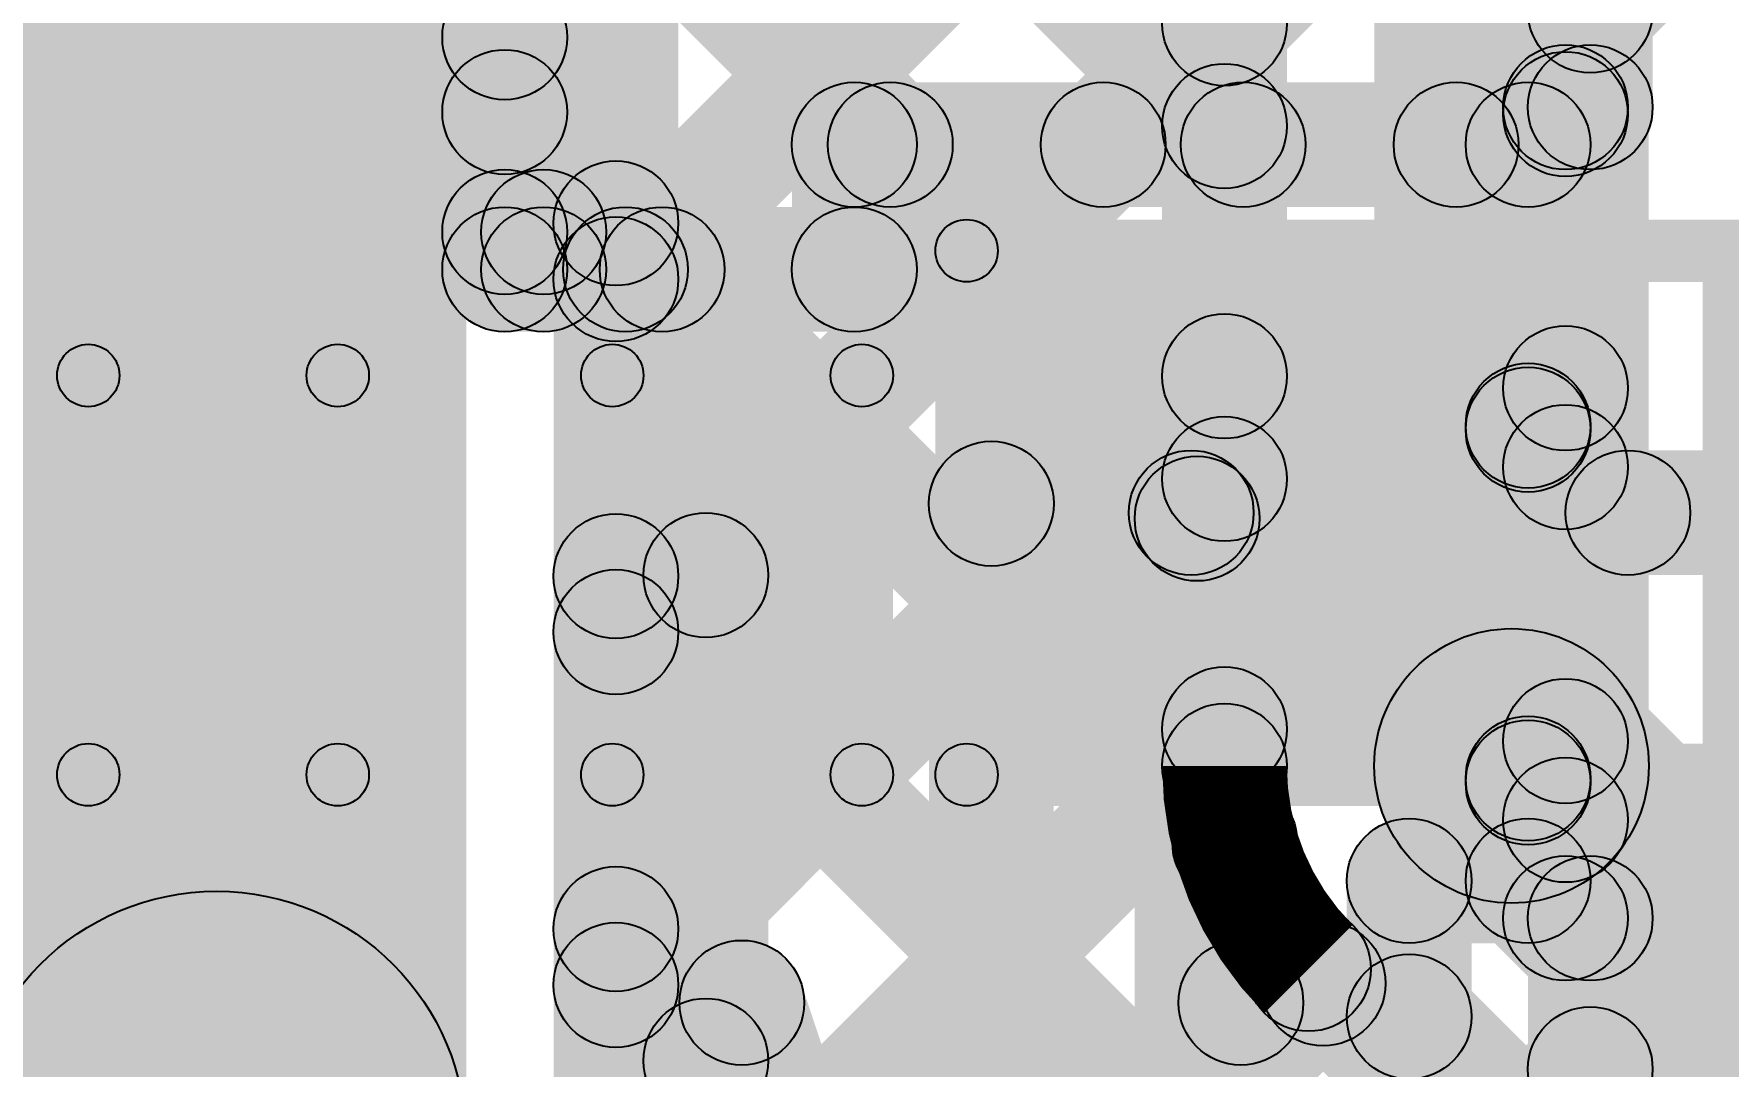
# Model space of a CAD drawing. Header units: millimetres. Extents: x -0.22 to 4.11, y -0.25 to 2.01.
# Drawn here: x 1.6348 to 1.7706, y 0.7568 to 0.8395 of the extents above; entities that cross this region are included whole.
import ezdxf

# ---------------------------------------------------------------- set-up
doc = ezdxf.new("R2010")
doc.units = ezdxf.units.MM
doc.header["$MEASUREMENT"] = 0
for name, color, linetype in [('BottomLayer', 5, 'Continuous'), ('BottomOverlay', 54, 'Continuous'), ('BottomPaste', 16, 'Continuous'), ('BottomSolder', 6, 'Continuous'), ('Mechanical1', 6, 'Continuous'), ('TopLayer', 1, 'Continuous')]:
    doc.layers.add(name, color=color, linetype=linetype)

# ---------------------------------------------------------------- blocks, each defined once
blk = doc.blocks.new('R__0603_B_6')
at = {"layer": 'BottomLayer'}
for points in [[(-0.045, -0.0175), (-0.045, 0.0175), (-0.015, 0.0175), (-0.015, -0.0175)], [(0.015, -0.0175), (0.015, 0.0175), (0.045, 0.0175), (0.045, -0.0175)]]:
    blk.add_hatch(color=5, dxfattribs=at).paths.add_polyline_path(points)
at = {"layer": 'BottomOverlay'}
h = blk.add_hatch(color=54, dxfattribs=at)
edge = h.paths.add_edge_path()
edge.add_arc((-0.048, 0.021), 0.0025, 0, 360)
h = blk.add_hatch(color=54, dxfattribs=at)
edge = h.paths.add_edge_path()
edge.add_arc((-0.048, 0.021), 0.0025, 0, 360)
for points in [[(0.048, 0.0235), (0.048, 0.0185), (-0.048, 0.0185), (-0.048, 0.0235)], [(-0.0505, 0.021), (-0.0455, 0.021), (-0.0455, -0.021), (-0.0505, -0.021)], [(0.0455, 0.021), (0.0505, 0.021), (0.0505, -0.021), (0.0455, -0.021)], [(0.048, -0.0185), (0.048, -0.0235), (-0.048, -0.0235), (-0.048, -0.0185)]]:
    blk.add_hatch(color=54, dxfattribs=at).paths.add_polyline_path(points)
h = blk.add_hatch(color=54, dxfattribs=at)
edge = h.paths.add_edge_path()
edge.add_arc((0.048, 0.021), 0.0025, 0, 360)
h = blk.add_hatch(color=54, dxfattribs=at)
edge = h.paths.add_edge_path()
edge.add_arc((0.048, 0.021), 0.0025, 0, 360)
h = blk.add_hatch(color=54, dxfattribs=at)
edge = h.paths.add_edge_path()
edge.add_arc((-0.048, -0.021), 0.0025, 0, 360)
h = blk.add_hatch(color=54, dxfattribs=at)
edge = h.paths.add_edge_path()
edge.add_arc((-0.048, -0.021), 0.0025, 0, 360)
h = blk.add_hatch(color=54, dxfattribs=at)
edge = h.paths.add_edge_path()
edge.add_arc((0.048, -0.021), 0.0025, 0, 360)
h = blk.add_hatch(color=54, dxfattribs=at)
edge = h.paths.add_edge_path()
edge.add_arc((0.048, -0.021), 0.0025, 0, 360)
at = {"layer": 'BottomPaste'}
for points in [[(-0.045, -0.0175), (-0.045, 0.0175), (-0.015, 0.0175), (-0.015, -0.0175)], [(0.015, -0.0175), (0.015, 0.0175), (0.045, 0.0175), (0.045, -0.0175)]]:
    blk.add_hatch(color=16, dxfattribs=at).paths.add_polyline_path(points)
at = {"layer": 'BottomSolder'}
for points in [[(-0.049, -0.0215), (-0.049, 0.0215), (-0.011, 0.0215), (-0.011, -0.0215)], [(0.011, -0.0215), (0.011, 0.0215), (0.049, 0.0215), (0.049, -0.0215)]]:
    blk.add_hatch(color=6, dxfattribs=at).paths.add_polyline_path(points)
at = {"layer": 'BottomOverlay'}
for centre in [(-0.048, 0.021), (-0.048, 0.021), (0.048, 0.021), (0.048, 0.021), (-0.048, -0.021), (-0.048, -0.021), (0.048, -0.021), (0.048, -0.021)]:
    blk.add_circle(centre, 0.0025, dxfattribs=at)
blk = doc.blocks.new('C___0402_B_13')
at = {"layer": 'BottomLayer'}
for points in [[(-0.0095, 0.0125), (-0.0095, -0.0125), (-0.0275, -0.0125), (-0.0275, 0.0125)], [(0.0275, 0.0125), (0.0275, -0.0125), (0.0095, -0.0125), (0.0095, 0.0125)]]:
    blk.add_hatch(color=5, dxfattribs=at).paths.add_polyline_path(points)
at = {"layer": 'BottomOverlay'}
h = blk.add_hatch(color=54, dxfattribs=at)
edge = h.paths.add_edge_path()
edge.add_arc((-0.031, 0.016), 0.0025, 0, 360)
h = blk.add_hatch(color=54, dxfattribs=at)
edge = h.paths.add_edge_path()
edge.add_arc((-0.031, 0.016), 0.0025, 0, 360)
for points in [[(-0.011, 0.0185), (-0.011, 0.0135), (-0.031, 0.0135), (-0.031, 0.0185)], [(0.031, 0.0185), (0.031, 0.0135), (0.011, 0.0135), (0.011, 0.0185)], [(-0.0335, 0.016), (-0.0285, 0.016), (-0.0285, -0.016), (-0.0335, -0.016)], [(0.0285, 0.016), (0.0335, 0.016), (0.0335, -0.016), (0.0285, -0.016)], [(-0.011, -0.0135), (-0.011, -0.0185), (-0.031, -0.0185), (-0.031, -0.0135)], [(0.031, -0.0135), (0.031, -0.0185), (0.011, -0.0185), (0.011, -0.0135)]]:
    blk.add_hatch(color=54, dxfattribs=at).paths.add_polyline_path(points)
h = blk.add_hatch(color=54, dxfattribs=at)
edge = h.paths.add_edge_path()
edge.add_arc((-0.011, 0.016), 0.0025, 0, 360)
h = blk.add_hatch(color=54, dxfattribs=at)
edge = h.paths.add_edge_path()
edge.add_arc((0.011, 0.016), 0.0025, 0, 360)
h = blk.add_hatch(color=54, dxfattribs=at)
edge = h.paths.add_edge_path()
edge.add_arc((0.031, 0.016), 0.0025, 0, 360)
h = blk.add_hatch(color=54, dxfattribs=at)
edge = h.paths.add_edge_path()
edge.add_arc((0.031, 0.016), 0.0025, 0, 360)
h = blk.add_hatch(color=54, dxfattribs=at)
edge = h.paths.add_edge_path()
edge.add_arc((-0.031, -0.016), 0.0025, 0, 360)
h = blk.add_hatch(color=54, dxfattribs=at)
edge = h.paths.add_edge_path()
edge.add_arc((-0.031, -0.016), 0.0025, 0, 360)
h = blk.add_hatch(color=54, dxfattribs=at)
edge = h.paths.add_edge_path()
edge.add_arc((-0.011, -0.016), 0.0025, 0, 360)
h = blk.add_hatch(color=54, dxfattribs=at)
edge = h.paths.add_edge_path()
edge.add_arc((0.011, -0.016), 0.0025, 0, 360)
h = blk.add_hatch(color=54, dxfattribs=at)
edge = h.paths.add_edge_path()
edge.add_arc((0.031, -0.016), 0.0025, 0, 360)
h = blk.add_hatch(color=54, dxfattribs=at)
edge = h.paths.add_edge_path()
edge.add_arc((0.031, -0.016), 0.0025, 0, 360)
at = {"layer": 'BottomPaste'}
for points in [[(-0.0095, 0.0125), (-0.0095, -0.0125), (-0.0275, -0.0125), (-0.0275, 0.0125)], [(0.0275, 0.0125), (0.0275, -0.0125), (0.0095, -0.0125), (0.0095, 0.0125)]]:
    blk.add_hatch(color=16, dxfattribs=at).paths.add_polyline_path(points)
at = {"layer": 'BottomSolder'}
for points in [[(-0.00714, 0.01486), (-0.00714, -0.01486), (-0.02986, -0.01486), (-0.02986, 0.01486)], [(0.02986, 0.01486), (0.02986, -0.01486), (0.00714, -0.01486), (0.00714, 0.01486)]]:
    blk.add_hatch(color=6, dxfattribs=at).paths.add_polyline_path(points)
at = {"layer": 'BottomOverlay'}
for centre in [(-0.031, 0.016), (-0.031, 0.016), (-0.011, 0.016), (0.011, 0.016), (0.031, 0.016), (0.031, 0.016), (-0.031, -0.016), (-0.031, -0.016), (-0.011, -0.016), (0.011, -0.016), (0.031, -0.016), (0.031, -0.016)]:
    blk.add_circle(centre, 0.0025, dxfattribs=at)

msp = doc.modelspace()

# ---------------------------------------------------------------- hatches: boundary and pattern name
at = {"layer": 'BottomLayer'}
for points in [[(1.67607, 0.8357), (1.669, 0.84277), (1.92668, 1.10045), (1.93375, 1.09338)], [(1.67607, 0.8357), (1.669, 0.84277), (1.92668, 1.10045), (1.93375, 1.09338)], [(1.68575, 0.81709), (1.67868, 0.82416), (1.92668, 1.07217), (1.93375, 1.0651)], [(1.68575, 0.81709), (1.67868, 0.82416), (1.92668, 1.07217), (1.93375, 1.0651)], [(1.72403, 0.82709), (1.71696, 0.83416), (1.92668, 1.04389), (1.93375, 1.03681)], [(1.72403, 0.82709), (1.71696, 0.83416), (1.92668, 1.04389), (1.93375, 1.03681)], [(1.57268, 1.01087), (1.57975, 1.01794), (1.76108, 0.83661), (1.75401, 0.82954)], [(1.57268, 1.01087), (1.57975, 1.01794), (1.76108, 0.83661), (1.75401, 0.82954)], [(1.567, 0.98827), (1.57407, 0.99534), (1.73525, 0.83416), (1.72818, 0.82709)], [(1.567, 0.98827), (1.57407, 0.99534), (1.73525, 0.83416), (1.72818, 0.82709)], [(1.55289, 0.97409), (1.55996, 0.98116), (1.70696, 0.83416), (1.69989, 0.82709)], [(1.55289, 0.97409), (1.55996, 0.98116), (1.70696, 0.83416), (1.69989, 0.82709)], [(1.67753, 0.82363), (1.66753, 0.82363), (1.66753, 0.84883), (1.67753, 0.84883)], [(1.67753, 0.82363), (1.66753, 0.82363), (1.66753, 0.84883), (1.67753, 0.84883)], [(1.76307, 0.83784), (1.756, 0.84492), (1.7603, 0.84921), (1.76737, 0.84214)], [(1.76307, 0.83784), (1.756, 0.84492), (1.7603, 0.84921), (1.76737, 0.84214)], [(1.75232, 0.82709), (1.74524, 0.83416), (1.756, 0.84492), (1.76307, 0.83784)], [(1.75232, 0.82709), (1.74524, 0.83416), (1.756, 0.84492), (1.76307, 0.83784)], [(1.76453, 0.83363), (1.75453, 0.83363), (1.75453, 0.84568), (1.76453, 0.84568)], [(1.76453, 0.83363), (1.75453, 0.83363), (1.75453, 0.84568), (1.76453, 0.84568)], [(1.46753, 0.78289), (1.66053, 0.78289), (1.66053, 0.83683), (1.46753, 0.83683)], [(1.669, 0.8297), (1.67607, 0.83677), (1.68868, 0.82416), (1.68161, 0.81709)], [(1.669, 0.8297), (1.67607, 0.83677), (1.68868, 0.82416), (1.68161, 0.81709)], [(1.70055, 0.82563), (1.70055, 0.83563), (1.75455, 0.83563), (1.75455, 0.82563)], [(1.70055, 0.82563), (1.70055, 0.83563), (1.75455, 0.83563), (1.75455, 0.82563)], [(1.76255, 0.76863), (1.75255, 0.76863), (1.75255, 0.83363), (1.76255, 0.83363)], [(1.76255, 0.76863), (1.75255, 0.76863), (1.75255, 0.83363), (1.76255, 0.83363)], [(1.70555, 0.82063), (1.69555, 0.82063), (1.69555, 0.83063), (1.70555, 0.83063)], [(1.70555, 0.82063), (1.69555, 0.82063), (1.69555, 0.83063), (1.70555, 0.83063)], [(1.75955, 0.77163), (1.74955, 0.77163), (1.74955, 0.83063), (1.75955, 0.83063)], [(1.75955, 0.77163), (1.74955, 0.77163), (1.74955, 0.83063), (1.75955, 0.83063)], [(1.67253, 0.81863), (1.67253, 0.82863), (1.67565, 0.82863), (1.67565, 0.81863)], [(1.67253, 0.81863), (1.67253, 0.82863), (1.67565, 0.82863), (1.67565, 0.81863)], [(1.67253, 0.81563), (1.67253, 0.82563), (1.67565, 0.82563), (1.67565, 0.81563)], [(1.67253, 0.81563), (1.67253, 0.82563), (1.67565, 0.82563), (1.67565, 0.81563)], [(1.67565, 0.81563), (1.67565, 0.82563), (1.70055, 0.82563), (1.70055, 0.81563)], [(1.67565, 0.81563), (1.67565, 0.82563), (1.70055, 0.82563), (1.70055, 0.81563)], [(1.75808, 0.80458), (1.75101, 0.81165), (1.75401, 0.81465), (1.76108, 0.80758)], [(1.75808, 0.80458), (1.75101, 0.81165), (1.75401, 0.81465), (1.76108, 0.80758)], [(1.75101, 0.80426), (1.75808, 0.81133), (1.76108, 0.80833), (1.75401, 0.80126)], [(1.75101, 0.80426), (1.75808, 0.81133), (1.76108, 0.80833), (1.75401, 0.80126)], [(1.76255, 0.79613), (1.76255, 0.80613), (1.78755, 0.80613), (1.78755, 0.79613)], [(1.76255, 0.79613), (1.76255, 0.80613), (1.78755, 0.80613), (1.78755, 0.79613)], [(1.72401, 0.79759), (1.73108, 0.80466), (1.73156, 0.80419), (1.72449, 0.79712)], [(1.73302, 0.67643), (1.72302, 0.67643), (1.72302, 0.80066), (1.73302, 0.80066)], [(1.69365, 0.75721), (1.68365, 0.75721), (1.68365, 0.79613), (1.69365, 0.79613)], [(1.75808, 0.77629), (1.75101, 0.78336), (1.75401, 0.78636), (1.76108, 0.77929)], [(1.75808, 0.77629), (1.75101, 0.78336), (1.75401, 0.78636), (1.76108, 0.77929)], [(1.75101, 0.77597), (1.75808, 0.78304), (1.76108, 0.78004), (1.75401, 0.77297)], [(1.75101, 0.77597), (1.75808, 0.78304), (1.76108, 0.78004), (1.75401, 0.77297)], [(1.74502, 0.76663), (1.74502, 0.77663), (1.75455, 0.77663), (1.75455, 0.76663)], [(1.74502, 0.76663), (1.74502, 0.77663), (1.75455, 0.77663), (1.75455, 0.76663)], [(1.75002, 0.71221), (1.74002, 0.71221), (1.74002, 0.77163), (1.75002, 0.77163)], [(1.75002, 0.71221), (1.74002, 0.71221), (1.74002, 0.77163), (1.75002, 0.77163)], [(1.76453, 0.71221), (1.75453, 0.71221), (1.75453, 0.76863), (1.76453, 0.76863)], [(1.76453, 0.71221), (1.75453, 0.71221), (1.75453, 0.76863), (1.76453, 0.76863)], [(1.74149, 0.75721), (1.74856, 0.76429), (1.76307, 0.74977), (1.756, 0.7427)], [(1.74149, 0.75721), (1.74856, 0.76429), (1.76307, 0.74977), (1.756, 0.7427)], [(1.68512, 0.75368), (1.69219, 0.76075), (1.71187, 0.74106), (1.7048, 0.73399)], [(1.74856, 0.73848), (1.74149, 0.74555), (1.756, 0.76006), (1.76307, 0.75299)], [(1.74856, 0.73848), (1.74149, 0.74555), (1.756, 0.76006), (1.76307, 0.75299)]]:
    msp.add_hatch(color=5, dxfattribs=at).paths.add_polyline_path(points)
h = msp.add_hatch(color=5, dxfattribs=at)
edge = h.paths.add_edge_path()
edge.add_arc((1.75953, 0.84138), 0.005, 0, 360)
h = msp.add_hatch(color=5, dxfattribs=at)
edge = h.paths.add_edge_path()
edge.add_arc((1.75953, 0.84138), 0.005, 0, 360)
h = msp.add_hatch(color=5, dxfattribs=at)
edge = h.paths.add_edge_path()
edge.add_arc((1.75953, 0.84138), 0.005, 0, 360)
h = msp.add_hatch(color=5, dxfattribs=at)
edge = h.paths.add_edge_path()
edge.add_arc((1.75953, 0.84138), 0.005, 0, 360)
h = msp.add_hatch(color=5, dxfattribs=at)
edge = h.paths.add_edge_path()
edge.add_arc((1.67253, 0.83923), 0.005, 0, 360)
h = msp.add_hatch(color=5, dxfattribs=at)
edge = h.paths.add_edge_path()
edge.add_arc((1.67253, 0.83923), 0.005, 0, 360)
h = msp.add_hatch(color=5, dxfattribs=at)
edge = h.paths.add_edge_path()
edge.add_arc((1.67253, 0.83324), 0.005, 0, 360)
h = msp.add_hatch(color=5, dxfattribs=at)
edge = h.paths.add_edge_path()
edge.add_arc((1.67253, 0.83324), 0.005, 0, 360)
h = msp.add_hatch(color=5, dxfattribs=at)
edge = h.paths.add_edge_path()
edge.add_arc((1.75755, 0.83363), 0.005, 0, 360)
h = msp.add_hatch(color=5, dxfattribs=at)
edge = h.paths.add_edge_path()
edge.add_arc((1.75755, 0.83363), 0.005, 0, 360)
h = msp.add_hatch(color=5, dxfattribs=at)
edge = h.paths.add_edge_path()
edge.add_arc((1.75755, 0.83308), 0.005, 0, 360)
h = msp.add_hatch(color=5, dxfattribs=at)
edge = h.paths.add_edge_path()
edge.add_arc((1.75755, 0.83308), 0.005, 0, 360)
h = msp.add_hatch(color=5, dxfattribs=at)
edge = h.paths.add_edge_path()
edge.add_arc((1.75953, 0.83363), 0.005, 0, 360)
h = msp.add_hatch(color=5, dxfattribs=at)
edge = h.paths.add_edge_path()
edge.add_arc((1.75953, 0.83363), 0.005, 0, 360)
h = msp.add_hatch(color=5, dxfattribs=at)
edge = h.paths.add_edge_path()
edge.add_arc((1.70055, 0.83063), 0.005, 0, 360)
h = msp.add_hatch(color=5, dxfattribs=at)
edge = h.paths.add_edge_path()
edge.add_arc((1.70055, 0.83063), 0.005, 0, 360)
h = msp.add_hatch(color=5, dxfattribs=at)
edge = h.paths.add_edge_path()
edge.add_arc((1.70055, 0.83063), 0.005, 0, 360)
h = msp.add_hatch(color=5, dxfattribs=at)
edge = h.paths.add_edge_path()
edge.add_arc((1.70055, 0.83063), 0.005, 0, 360)
h = msp.add_hatch(color=5, dxfattribs=at)
edge = h.paths.add_edge_path()
edge.add_arc((1.70343, 0.83063), 0.005, 0, 360)
h = msp.add_hatch(color=5, dxfattribs=at)
edge = h.paths.add_edge_path()
edge.add_arc((1.70343, 0.83063), 0.005, 0, 360)
h = msp.add_hatch(color=5, dxfattribs=at)
edge = h.paths.add_edge_path()
edge.add_arc((1.7205, 0.83063), 0.005, 0, 360)
h = msp.add_hatch(color=5, dxfattribs=at)
edge = h.paths.add_edge_path()
edge.add_arc((1.7205, 0.83063), 0.005, 0, 360)
h = msp.add_hatch(color=5, dxfattribs=at)
edge = h.paths.add_edge_path()
edge.add_arc((1.73171, 0.83063), 0.005, 0, 360)
h = msp.add_hatch(color=5, dxfattribs=at)
edge = h.paths.add_edge_path()
edge.add_arc((1.73171, 0.83063), 0.005, 0, 360)
h = msp.add_hatch(color=5, dxfattribs=at)
edge = h.paths.add_edge_path()
edge.add_arc((1.74878, 0.83063), 0.005, 0, 360)
h = msp.add_hatch(color=5, dxfattribs=at)
edge = h.paths.add_edge_path()
edge.add_arc((1.74878, 0.83063), 0.005, 0, 360)
h = msp.add_hatch(color=5, dxfattribs=at)
edge = h.paths.add_edge_path()
edge.add_arc((1.75455, 0.83063), 0.005, 0, 360)
h = msp.add_hatch(color=5, dxfattribs=at)
edge = h.paths.add_edge_path()
edge.add_arc((1.75455, 0.83063), 0.005, 0, 360)
h = msp.add_hatch(color=5, dxfattribs=at)
edge = h.paths.add_edge_path()
edge.add_arc((1.75455, 0.83063), 0.005, 0, 360)
h = msp.add_hatch(color=5, dxfattribs=at)
edge = h.paths.add_edge_path()
edge.add_arc((1.75455, 0.83063), 0.005, 0, 360)
h = msp.add_hatch(color=5, dxfattribs=at)
edge = h.paths.add_edge_path()
edge.add_arc((1.67253, 0.82363), 0.005, 0, 360)
h = msp.add_hatch(color=5, dxfattribs=at)
edge = h.paths.add_edge_path()
edge.add_arc((1.67253, 0.82363), 0.005, 0, 360)
h = msp.add_hatch(color=5, dxfattribs=at)
edge = h.paths.add_edge_path()
edge.add_arc((1.67253, 0.82363), 0.005, 0, 360)
h = msp.add_hatch(color=5, dxfattribs=at)
edge = h.paths.add_edge_path()
edge.add_arc((1.67253, 0.82363), 0.005, 0, 360)
h = msp.add_hatch(color=5, dxfattribs=at)
edge = h.paths.add_edge_path()
edge.add_arc((1.67565, 0.82363), 0.005, 0, 360)
h = msp.add_hatch(color=5, dxfattribs=at)
edge = h.paths.add_edge_path()
edge.add_arc((1.67565, 0.82363), 0.005, 0, 360)
h = msp.add_hatch(color=5, dxfattribs=at)
edge = h.paths.add_edge_path()
edge.add_arc((1.67253, 0.82063), 0.005, 0, 360)
h = msp.add_hatch(color=5, dxfattribs=at)
edge = h.paths.add_edge_path()
edge.add_arc((1.67253, 0.82063), 0.005, 0, 360)
h = msp.add_hatch(color=5, dxfattribs=at)
edge = h.paths.add_edge_path()
edge.add_arc((1.67565, 0.82063), 0.005, 0, 360)
h = msp.add_hatch(color=5, dxfattribs=at)
edge = h.paths.add_edge_path()
edge.add_arc((1.67565, 0.82063), 0.005, 0, 360)
h = msp.add_hatch(color=5, dxfattribs=at)
edge = h.paths.add_edge_path()
edge.add_arc((1.67565, 0.82063), 0.005, 0, 360)
h = msp.add_hatch(color=5, dxfattribs=at)
edge = h.paths.add_edge_path()
edge.add_arc((1.67565, 0.82063), 0.005, 0, 360)
h = msp.add_hatch(color=5, dxfattribs=at)
edge = h.paths.add_edge_path()
edge.add_arc((1.68221, 0.82063), 0.005, 0, 360)
h = msp.add_hatch(color=5, dxfattribs=at)
edge = h.paths.add_edge_path()
edge.add_arc((1.68221, 0.82063), 0.005, 0, 360)
h = msp.add_hatch(color=5, dxfattribs=at)
edge = h.paths.add_edge_path()
edge.add_arc((1.68514, 0.82063), 0.005, 0, 360)
h = msp.add_hatch(color=5, dxfattribs=at)
edge = h.paths.add_edge_path()
edge.add_arc((1.68514, 0.82063), 0.005, 0, 360)
h = msp.add_hatch(color=5, dxfattribs=at)
edge = h.paths.add_edge_path()
edge.add_arc((1.70055, 0.82063), 0.005, 0, 360)
h = msp.add_hatch(color=5, dxfattribs=at)
edge = h.paths.add_edge_path()
edge.add_arc((1.70055, 0.82063), 0.005, 0, 360)
h = msp.add_hatch(color=5, dxfattribs=at)
edge = h.paths.add_edge_path()
edge.add_arc((1.70055, 0.82063), 0.005, 0, 360)
h = msp.add_hatch(color=5, dxfattribs=at)
edge = h.paths.add_edge_path()
edge.add_arc((1.70055, 0.82063), 0.005, 0, 360)
h = msp.add_hatch(color=5, dxfattribs=at)
edge = h.paths.add_edge_path()
edge.add_arc((1.75755, 0.81111), 0.005, 0, 360)
h = msp.add_hatch(color=5, dxfattribs=at)
edge = h.paths.add_edge_path()
edge.add_arc((1.75755, 0.81111), 0.005, 0, 360)
h = msp.add_hatch(color=5, dxfattribs=at)
edge = h.paths.add_edge_path()
edge.add_arc((1.75455, 0.80811), 0.005, 0, 360)
h = msp.add_hatch(color=5, dxfattribs=at)
edge = h.paths.add_edge_path()
edge.add_arc((1.75455, 0.80811), 0.005, 0, 360)
h = msp.add_hatch(color=5, dxfattribs=at)
edge = h.paths.add_edge_path()
edge.add_arc((1.75455, 0.80779), 0.005, 0, 360)
h = msp.add_hatch(color=5, dxfattribs=at)
edge = h.paths.add_edge_path()
edge.add_arc((1.75455, 0.80779), 0.005, 0, 360)
h = msp.add_hatch(color=5, dxfattribs=at)
edge = h.paths.add_edge_path()
edge.add_arc((1.75755, 0.80479), 0.005, 0, 360)
h = msp.add_hatch(color=5, dxfattribs=at)
edge = h.paths.add_edge_path()
edge.add_arc((1.75755, 0.80479), 0.005, 0, 360)
h = msp.add_hatch(color=5, dxfattribs=at)
edge = h.paths.add_edge_path()
edge.add_arc((1.72755, 0.80113), 0.005, 0, 360)
h = msp.add_hatch(color=5, dxfattribs=at)
edge = h.paths.add_edge_path()
edge.add_arc((1.72802, 0.80066), 0.005, 0, 360)
h = msp.add_hatch(color=5, dxfattribs=at)
edge = h.paths.add_edge_path()
edge.add_arc((1.72802, 0.80066), 0.005, 0, 360)
h = msp.add_hatch(color=5, dxfattribs=at)
edge = h.paths.add_edge_path()
edge.add_arc((1.76255, 0.80113), 0.005, 0, 360)
h = msp.add_hatch(color=5, dxfattribs=at)
edge = h.paths.add_edge_path()
edge.add_arc((1.76255, 0.80113), 0.005, 0, 360)
h = msp.add_hatch(color=5, dxfattribs=at)
edge = h.paths.add_edge_path()
edge.add_arc((1.68865, 0.79613), 0.005, 0, 360)
h = msp.add_hatch(color=5, dxfattribs=at)
edge = h.paths.add_edge_path()
edge.add_arc((1.75755, 0.78283), 0.005, 0, 360)
h = msp.add_hatch(color=5, dxfattribs=at)
edge = h.paths.add_edge_path()
edge.add_arc((1.75755, 0.78283), 0.005, 0, 360)
h = msp.add_hatch(color=5, dxfattribs=at)
edge = h.paths.add_edge_path()
edge.add_arc((1.75455, 0.77983), 0.005, 0, 360)
h = msp.add_hatch(color=5, dxfattribs=at)
edge = h.paths.add_edge_path()
edge.add_arc((1.75455, 0.77983), 0.005, 0, 360)
h = msp.add_hatch(color=5, dxfattribs=at)
edge = h.paths.add_edge_path()
edge.add_arc((1.75455, 0.77951), 0.005, 0, 360)
h = msp.add_hatch(color=5, dxfattribs=at)
edge = h.paths.add_edge_path()
edge.add_arc((1.75455, 0.77951), 0.005, 0, 360)
h = msp.add_hatch(color=5, dxfattribs=at)
edge = h.paths.add_edge_path()
edge.add_arc((1.75755, 0.77651), 0.005, 0, 360)
h = msp.add_hatch(color=5, dxfattribs=at)
edge = h.paths.add_edge_path()
edge.add_arc((1.75755, 0.77651), 0.005, 0, 360)
h = msp.add_hatch(color=5, dxfattribs=at)
edge = h.paths.add_edge_path()
edge.add_arc((1.74502, 0.77163), 0.005, 0, 360)
h = msp.add_hatch(color=5, dxfattribs=at)
edge = h.paths.add_edge_path()
edge.add_arc((1.74502, 0.77163), 0.005, 0, 360)
h = msp.add_hatch(color=5, dxfattribs=at)
edge = h.paths.add_edge_path()
edge.add_arc((1.74502, 0.77163), 0.005, 0, 360)
h = msp.add_hatch(color=5, dxfattribs=at)
edge = h.paths.add_edge_path()
edge.add_arc((1.74502, 0.77163), 0.005, 0, 360)
h = msp.add_hatch(color=5, dxfattribs=at)
edge = h.paths.add_edge_path()
edge.add_arc((1.75455, 0.77163), 0.005, 0, 360)
h = msp.add_hatch(color=5, dxfattribs=at)
edge = h.paths.add_edge_path()
edge.add_arc((1.75455, 0.77163), 0.005, 0, 360)
h = msp.add_hatch(color=5, dxfattribs=at)
edge = h.paths.add_edge_path()
edge.add_arc((1.75455, 0.77163), 0.005, 0, 360)
h = msp.add_hatch(color=5, dxfattribs=at)
edge = h.paths.add_edge_path()
edge.add_arc((1.75455, 0.77163), 0.005, 0, 360)
h = msp.add_hatch(color=5, dxfattribs=at)
edge = h.paths.add_edge_path()
edge.add_arc((1.75755, 0.76863), 0.005, 0, 360)
h = msp.add_hatch(color=5, dxfattribs=at)
edge = h.paths.add_edge_path()
edge.add_arc((1.75755, 0.76863), 0.005, 0, 360)
h = msp.add_hatch(color=5, dxfattribs=at)
edge = h.paths.add_edge_path()
edge.add_arc((1.75953, 0.76863), 0.005, 0, 360)
h = msp.add_hatch(color=5, dxfattribs=at)
edge = h.paths.add_edge_path()
edge.add_arc((1.75953, 0.76863), 0.005, 0, 360)
h = msp.add_hatch(color=5, dxfattribs=at)
edge = h.paths.add_edge_path()
edge.add_arc((1.74502, 0.76075), 0.005, 0, 360)
h = msp.add_hatch(color=5, dxfattribs=at)
edge = h.paths.add_edge_path()
edge.add_arc((1.74502, 0.76075), 0.005, 0, 360)
h = msp.add_hatch(color=5, dxfattribs=at)
edge = h.paths.add_edge_path()
edge.add_arc((1.64944, 0.75079), 0.01181, 0, 360)
h = msp.add_hatch(color=5, dxfattribs=at)
edge = h.paths.add_edge_path()
edge.add_arc((1.68865, 0.75721), 0.005, 0, 360)
h = msp.add_hatch(color=5, dxfattribs=at)
edge = h.paths.add_edge_path()
edge.add_arc((1.68865, 0.75721), 0.005, 0, 360)
h = msp.add_hatch(color=5, dxfattribs=at)
edge = h.paths.add_edge_path()
edge.add_arc((1.75953, 0.75653), 0.005, 0, 360)
h = msp.add_hatch(color=5, dxfattribs=at)
edge = h.paths.add_edge_path()
edge.add_arc((1.75953, 0.75653), 0.005, 0, 360)
at = {"layer": 'Mechanical1'}
h = msp.add_hatch(color=6, dxfattribs=at)
edge = h.paths.add_edge_path()
edge.add_arc((1.71153, 0.80186), 0.005, 0, 360)
for points in [[(1.71653, 0.70186), (1.70653, 0.70186), (1.70653, 0.80186), (1.71653, 0.80186)], [(1.68679, 0.76028), (1.69628, 0.76344), (1.71628, 0.70344), (1.70679, 0.70028)], [(1.71628, 0.70028), (1.70679, 0.70344), (1.72679, 0.76344), (1.73628, 0.76028)]]:
    msp.add_hatch(color=6, dxfattribs=at).paths.add_polyline_path(points)
h = msp.add_hatch(color=6, dxfattribs=at)
edge = h.paths.add_edge_path()
edge.add_arc((1.69153, 0.76186), 0.005, 0, 360)
h = msp.add_hatch(color=6, dxfattribs=at)
edge = h.paths.add_edge_path()
edge.add_arc((1.73153, 0.76186), 0.005, 0, 360)
at = {"layer": 'TopLayer'}
for points in [[(1.76422, 0.78084), (1.74222, 0.78084), (1.74222, 1.77713), (1.76422, 1.77713)], [(1.73522, 0.78084), (1.72522, 0.78084), (1.72522, 1.74021), (1.73522, 1.74021)], [(1.73522, 0.78084), (1.72522, 0.78084), (1.72522, 1.74021), (1.73522, 1.74021)], [(1.66944, 0.75079), (1.62944, 0.75079), (1.62944, 1.63949), (1.66944, 1.63949)], [(1.68644, 0.75079), (1.67644, 0.75079), (1.67644, 1.63711), (1.68644, 1.63711)], [(1.68644, 0.75079), (1.67644, 0.75079), (1.67644, 1.63711), (1.68644, 1.63711)], [(1.6779, 0.87737), (1.68497, 0.88444), (1.73375, 0.83566), (1.72668, 0.82859)], [(1.6779, 0.87737), (1.68497, 0.88444), (1.73375, 0.83566), (1.72668, 0.82859)], [(1.68497, 0.81632), (1.6779, 0.82339), (1.72668, 0.87217), (1.73375, 0.8651)], [(1.68497, 0.81632), (1.6779, 0.82339), (1.72668, 0.87217), (1.73375, 0.8651)], [(1.6779, 0.84908), (1.68497, 0.85615), (1.73375, 0.80737), (1.72668, 0.8003)], [(1.6779, 0.84908), (1.68497, 0.85615), (1.73375, 0.80737), (1.72668, 0.8003)], [(1.68497, 0.78803), (1.6779, 0.7951), (1.72668, 0.84389), (1.73375, 0.83681)], [(1.68497, 0.78803), (1.6779, 0.7951), (1.72668, 0.84389), (1.73375, 0.83681)], [(1.6779, 0.8208), (1.68497, 0.82787), (1.73458, 0.77826), (1.72751, 0.77119)], [(1.6779, 0.8208), (1.68497, 0.82787), (1.73458, 0.77826), (1.72751, 0.77119)], [(1.68497, 0.75975), (1.6779, 0.76682), (1.72668, 0.8156), (1.73375, 0.80853)], [(1.68497, 0.75975), (1.6779, 0.76682), (1.72668, 0.8156), (1.73375, 0.80853)], [(1.6779, 0.79251), (1.68497, 0.79959), (2.27097, 0.21359), (2.26389, 0.20652)], [(1.6779, 0.79251), (1.68497, 0.79959), (2.27097, 0.21359), (2.26389, 0.20652)], [(1.74544, 0.77306), (1.761, 0.78861), (1.87215, 0.67746), (1.85659, 0.66191)], [(1.53657, 0.58306), (1.5295, 0.59013), (1.72668, 0.78732), (1.73375, 0.78025)], [(1.53657, 0.58306), (1.5295, 0.59013), (1.72668, 0.78732), (1.73375, 0.78025)], [(1.6779, 0.76423), (1.68497, 0.7713), (2.24268, 0.21359), (2.23561, 0.20652)], [(1.6779, 0.76423), (1.68497, 0.7713), (2.24268, 0.21359), (2.23561, 0.20652)], [(1.73342, 0.76104), (1.74049, 0.76811), (1.85164, 0.65696), (1.84457, 0.64989)], [(1.73342, 0.76104), (1.74049, 0.76811), (1.85164, 0.65696), (1.84457, 0.64989)], [(1.18831, 0.20652), (1.18124, 0.21359), (1.73459, 0.76694), (1.74166, 0.75987)], [(1.18831, 0.20652), (1.18124, 0.21359), (1.73459, 0.76694), (1.74166, 0.75987)]]:
    msp.add_hatch(color=1, dxfattribs=at).paths.add_polyline_path(points)
h = msp.add_hatch(color=1, dxfattribs=at)
edge = h.paths.add_edge_path()
edge.add_arc((1.73022, 0.84035), 0.005, 0, 360)
h = msp.add_hatch(color=1, dxfattribs=at)
edge = h.paths.add_edge_path()
edge.add_arc((1.73022, 0.84035), 0.005, 0, 360)
h = msp.add_hatch(color=1, dxfattribs=at)
edge = h.paths.add_edge_path()
edge.add_arc((1.73022, 0.83212), 0.005, 0, 360)
h = msp.add_hatch(color=1, dxfattribs=at)
edge = h.paths.add_edge_path()
edge.add_arc((1.73022, 0.83212), 0.005, 0, 360)
h = msp.add_hatch(color=1, dxfattribs=at)
edge = h.paths.add_edge_path()
edge.add_arc((1.68144, 0.82433), 0.005, 0, 360)
h = msp.add_hatch(color=1, dxfattribs=at)
edge = h.paths.add_edge_path()
edge.add_arc((1.68144, 0.82433), 0.005, 0, 360)
h = msp.add_hatch(color=1, dxfattribs=at)
edge = h.paths.add_edge_path()
edge.add_arc((1.68144, 0.81985), 0.005, 0, 360)
h = msp.add_hatch(color=1, dxfattribs=at)
edge = h.paths.add_edge_path()
edge.add_arc((1.68144, 0.81985), 0.005, 0, 360)
h = msp.add_hatch(color=1, dxfattribs=at)
edge = h.paths.add_edge_path()
edge.add_arc((1.73022, 0.81207), 0.005, 0, 360)
h = msp.add_hatch(color=1, dxfattribs=at)
edge = h.paths.add_edge_path()
edge.add_arc((1.73022, 0.81207), 0.005, 0, 360)
h = msp.add_hatch(color=1, dxfattribs=at)
edge = h.paths.add_edge_path()
edge.add_arc((1.73022, 0.80384), 0.005, 0, 360)
h = msp.add_hatch(color=1, dxfattribs=at)
edge = h.paths.add_edge_path()
edge.add_arc((1.73022, 0.80384), 0.005, 0, 360)
h = msp.add_hatch(color=1, dxfattribs=at)
edge = h.paths.add_edge_path()
edge.add_arc((1.68144, 0.79605), 0.005, 0, 360)
h = msp.add_hatch(color=1, dxfattribs=at)
edge = h.paths.add_edge_path()
edge.add_arc((1.68144, 0.79605), 0.005, 0, 360)
h = msp.add_hatch(color=1, dxfattribs=at)
edge = h.paths.add_edge_path()
edge.add_arc((1.68144, 0.79157), 0.005, 0, 360)
h = msp.add_hatch(color=1, dxfattribs=at)
edge = h.paths.add_edge_path()
edge.add_arc((1.68144, 0.79157), 0.005, 0, 360)
h = msp.add_hatch(color=1, dxfattribs=at)
edge = h.paths.add_edge_path()
edge.add_arc((1.75322, 0.78084), 0.011, 0, 360)
h = msp.add_hatch(color=1, dxfattribs=at)
edge = h.paths.add_edge_path()
edge.add_arc((1.75322, 0.78084), 0.011, 0, 360)
h = msp.add_hatch(color=1, dxfattribs=at)
edge = h.paths.add_edge_path()
edge.add_arc((1.73022, 0.78378), 0.005, 0, 360)
h = msp.add_hatch(color=1, dxfattribs=at)
edge = h.paths.add_edge_path()
edge.add_arc((1.73022, 0.78378), 0.005, 0, 360)
h = msp.add_hatch(color=1, dxfattribs=at)
edge = h.paths.add_edge_path()
edge.add_arc((1.73022, 0.78084), 0.005, 0, 360)
h = msp.add_hatch(color=1, dxfattribs=at)
edge = h.paths.add_edge_path()
edge.add_arc((1.73022, 0.78084), 0.005, 0, 360)
h = msp.add_hatch(color=1, dxfattribs=at)
edge = h.paths.add_edge_path()
edge.add_arc((1.73022, 0.78084), 0.005, 0, 360)
h = msp.add_hatch(color=1, dxfattribs=at)
edge = h.paths.add_edge_path()
edge.add_arc((1.73022, 0.78084), 0.005, 0, 360)
h = msp.add_hatch(color=1, dxfattribs=at)
edge = h.paths.add_edge_path()
edge.add_arc((1.73022, 0.78084), 0.005, 0, 360)
h = msp.add_hatch(color=1, dxfattribs=at)
edge = h.paths.add_edge_path()
edge.add_arc((1.73022, 0.78084), 0.005, 0, 360)
h = msp.add_hatch(color=1, dxfattribs=at)
edge = h.paths.add_edge_path()
edge.add_arc((1.73104, 0.77473), 0.005, 0, 360)
h = msp.add_hatch(color=1, dxfattribs=at)
edge = h.paths.add_edge_path()
edge.add_arc((1.73104, 0.77473), 0.005, 0, 360)
h = msp.add_hatch(color=1, dxfattribs=at)
edge = h.paths.add_edge_path()
edge.add_arc((1.68144, 0.76777), 0.005, 0, 360)
h = msp.add_hatch(color=1, dxfattribs=at)
edge = h.paths.add_edge_path()
edge.add_arc((1.68144, 0.76777), 0.005, 0, 360)
h = msp.add_hatch(color=1, dxfattribs=at)
edge = h.paths.add_edge_path()
edge.add_arc((1.64944, 0.75079), 0.02, 0, 360)
h = msp.add_hatch(color=1, dxfattribs=at)
edge = h.paths.add_edge_path()
edge.add_arc((1.73695, 0.76457), 0.005, 0, 360)
h = msp.add_hatch(color=1, dxfattribs=at)
edge = h.paths.add_edge_path()
edge.add_arc((1.73695, 0.76457), 0.005, 0, 360)
h = msp.add_hatch(color=1, dxfattribs=at)
edge = h.paths.add_edge_path()
edge.add_arc((1.73695, 0.76457), 0.005, 0, 360)
h = msp.add_hatch(color=1, dxfattribs=at)
edge = h.paths.add_edge_path()
edge.add_arc((1.73695, 0.76457), 0.005, 0, 360)
h = msp.add_hatch(color=1, dxfattribs=at)
edge = h.paths.add_edge_path()
edge.add_arc((1.73695, 0.76457), 0.005, 0, 360)
h = msp.add_hatch(color=1, dxfattribs=at)
edge = h.paths.add_edge_path()
edge.add_arc((1.73695, 0.76457), 0.005, 0, 360)
h = msp.add_hatch(color=1, dxfattribs=at)
edge = h.paths.add_edge_path()
edge.add_arc((1.68144, 0.76328), 0.005, 0, 360)
h = msp.add_hatch(color=1, dxfattribs=at)
edge = h.paths.add_edge_path()
edge.add_arc((1.68144, 0.76328), 0.005, 0, 360)
h = msp.add_hatch(color=1, dxfattribs=at)
edge = h.paths.add_edge_path()
edge.add_arc((1.73812, 0.7634), 0.005, 0, 360)
h = msp.add_hatch(color=1, dxfattribs=at)
edge = h.paths.add_edge_path()
edge.add_arc((1.73812, 0.7634), 0.005, 0, 360)
h = msp.add_hatch(color=1, dxfattribs=at)
edge = h.paths.add_edge_path()
edge.add_arc((1.64944, 0.75079), 0.01181, 0, 360)

# ---------------------------------------------------------------- linework, layer by layer
at = {"layer": 'BottomLayer'}
for centre in [(1.75953, 0.84138), (1.75953, 0.84138), (1.75953, 0.84138), (1.75953, 0.84138), (1.67253, 0.83923), (1.67253, 0.83923), (1.67253, 0.83324), (1.67253, 0.83324), (1.75755, 0.83363), (1.75755, 0.83363), (1.75755, 0.83308), (1.75755, 0.83308), (1.75953, 0.83363), (1.75953, 0.83363), (1.70055, 0.83063), (1.70055, 0.83063), (1.70055, 0.83063), (1.70055, 0.83063), (1.70343, 0.83063), (1.70343, 0.83063), (1.7205, 0.83063), (1.7205, 0.83063), (1.73171, 0.83063), (1.73171, 0.83063), (1.74878, 0.83063), (1.74878, 0.83063), (1.75455, 0.83063), (1.75455, 0.83063), (1.75455, 0.83063), (1.75455, 0.83063), (1.67253, 0.82363), (1.67253, 0.82363), (1.67253, 0.82363), (1.67253, 0.82363), (1.67565, 0.82363), (1.67565, 0.82363), (1.67253, 0.82063), (1.67253, 0.82063), (1.67565, 0.82063), (1.67565, 0.82063), (1.67565, 0.82063), (1.67565, 0.82063), (1.68221, 0.82063), (1.68221, 0.82063), (1.68514, 0.82063), (1.68514, 0.82063), (1.70055, 0.82063), (1.70055, 0.82063), (1.70055, 0.82063), (1.70055, 0.82063), (1.75755, 0.81111), (1.75755, 0.81111), (1.75455, 0.80811), (1.75455, 0.80811), (1.75455, 0.80779), (1.75455, 0.80779), (1.75755, 0.80479), (1.75755, 0.80479), (1.72755, 0.80113), (1.72802, 0.80066), (1.72802, 0.80066), (1.76255, 0.80113), (1.76255, 0.80113), (1.68865, 0.79613), (1.75755, 0.78283), (1.75755, 0.78283), (1.75455, 0.77983), (1.75455, 0.77983), (1.75455, 0.77951), (1.75455, 0.77951), (1.75755, 0.77651), (1.75755, 0.77651), (1.74502, 0.77163), (1.74502, 0.77163), (1.74502, 0.77163), (1.74502, 0.77163), (1.75455, 0.77163), (1.75455, 0.77163), (1.75455, 0.77163), (1.75455, 0.77163), (1.75755, 0.76863), (1.75755, 0.76863), (1.75953, 0.76863), (1.75953, 0.76863), (1.74502, 0.76075), (1.74502, 0.76075), (1.68865, 0.75721), (1.68865, 0.75721), (1.75953, 0.75653), (1.75953, 0.75653)]:
    msp.add_circle(centre, 0.005, dxfattribs=at)
at = {"layer": 'Mechanical1'}
for centre in [(1.71153, 0.80186), (1.69153, 0.76186), (1.73153, 0.76186)]:
    msp.add_circle(centre, 0.005, dxfattribs=at)
at = {"layer": 'TopLayer', "const_width": 0.01}
msp.add_lwpolyline([(1.73695, 0.76457, -0.198912), (1.73022, 0.78084)], format="xyb", dxfattribs=at)
msp.add_lwpolyline([(1.73695, 0.76457, -0.198912), (1.73022, 0.78084)], format="xyb", dxfattribs=at)
msp.add_lwpolyline([(1.73695, 0.76457, -0.198912), (1.73022, 0.78084)], format="xyb", dxfattribs=at)
msp.add_lwpolyline([(1.73695, 0.76457, -0.198912), (1.73022, 0.78084)], format="xyb", dxfattribs=at)
at = {"layer": 'TopLayer'}
for centre, radius in [((1.73022, 0.84035), 0.005), ((1.73022, 0.84035), 0.005), ((1.73022, 0.83212), 0.005), ((1.73022, 0.83212), 0.005), ((1.68144, 0.82433), 0.005), ((1.68144, 0.82433), 0.005), ((1.68144, 0.81985), 0.005), ((1.68144, 0.81985), 0.005), ((1.73022, 0.81207), 0.005), ((1.73022, 0.81207), 0.005), ((1.73022, 0.80384), 0.005), ((1.73022, 0.80384), 0.005), ((1.68144, 0.79605), 0.005), ((1.68144, 0.79605), 0.005), ((1.68144, 0.79157), 0.005), ((1.68144, 0.79157), 0.005), ((1.75322, 0.78084), 0.011), ((1.75322, 0.78084), 0.011), ((1.73022, 0.78378), 0.005), ((1.73022, 0.78378), 0.005), ((1.73022, 0.78084), 0.005), ((1.73022, 0.78084), 0.005), ((1.73022, 0.78084), 0.005), ((1.73022, 0.78084), 0.005), ((1.73022, 0.78084), 0.005), ((1.73022, 0.78084), 0.005), ((1.73104, 0.77473), 0.005), ((1.73104, 0.77473), 0.005), ((1.68144, 0.76777), 0.005), ((1.68144, 0.76777), 0.005), ((1.64944, 0.75079), 0.02), ((1.73695, 0.76457), 0.005), ((1.73695, 0.76457), 0.005), ((1.73695, 0.76457), 0.005), ((1.73695, 0.76457), 0.005), ((1.73695, 0.76457), 0.005), ((1.73695, 0.76457), 0.005), ((1.68144, 0.76328), 0.005), ((1.68144, 0.76328), 0.005), ((1.73812, 0.7634), 0.005), ((1.73812, 0.7634), 0.005)]:
    msp.add_circle(centre, radius, dxfattribs=at)

# ---------------------------------------------------------------- block references
at = {"rotation": 180}
for name, p in [('R__0603_B_6', (1.75755, 0.80113)), ('C___0402_B_13', (1.67015, 0.79613))]:
    msp.add_blockref(name, p, dxfattribs=at)

# ---------------------------------------------------------------- texts
at = {"layer": 'BottomOverlay', "text_generation_flag": 2}
msp.add_text('C33', height=0.06, rotation=270, dxfattribs=at).set_placement((1.63901, 0.83381))

doc.saveas('drawing.dxf')
